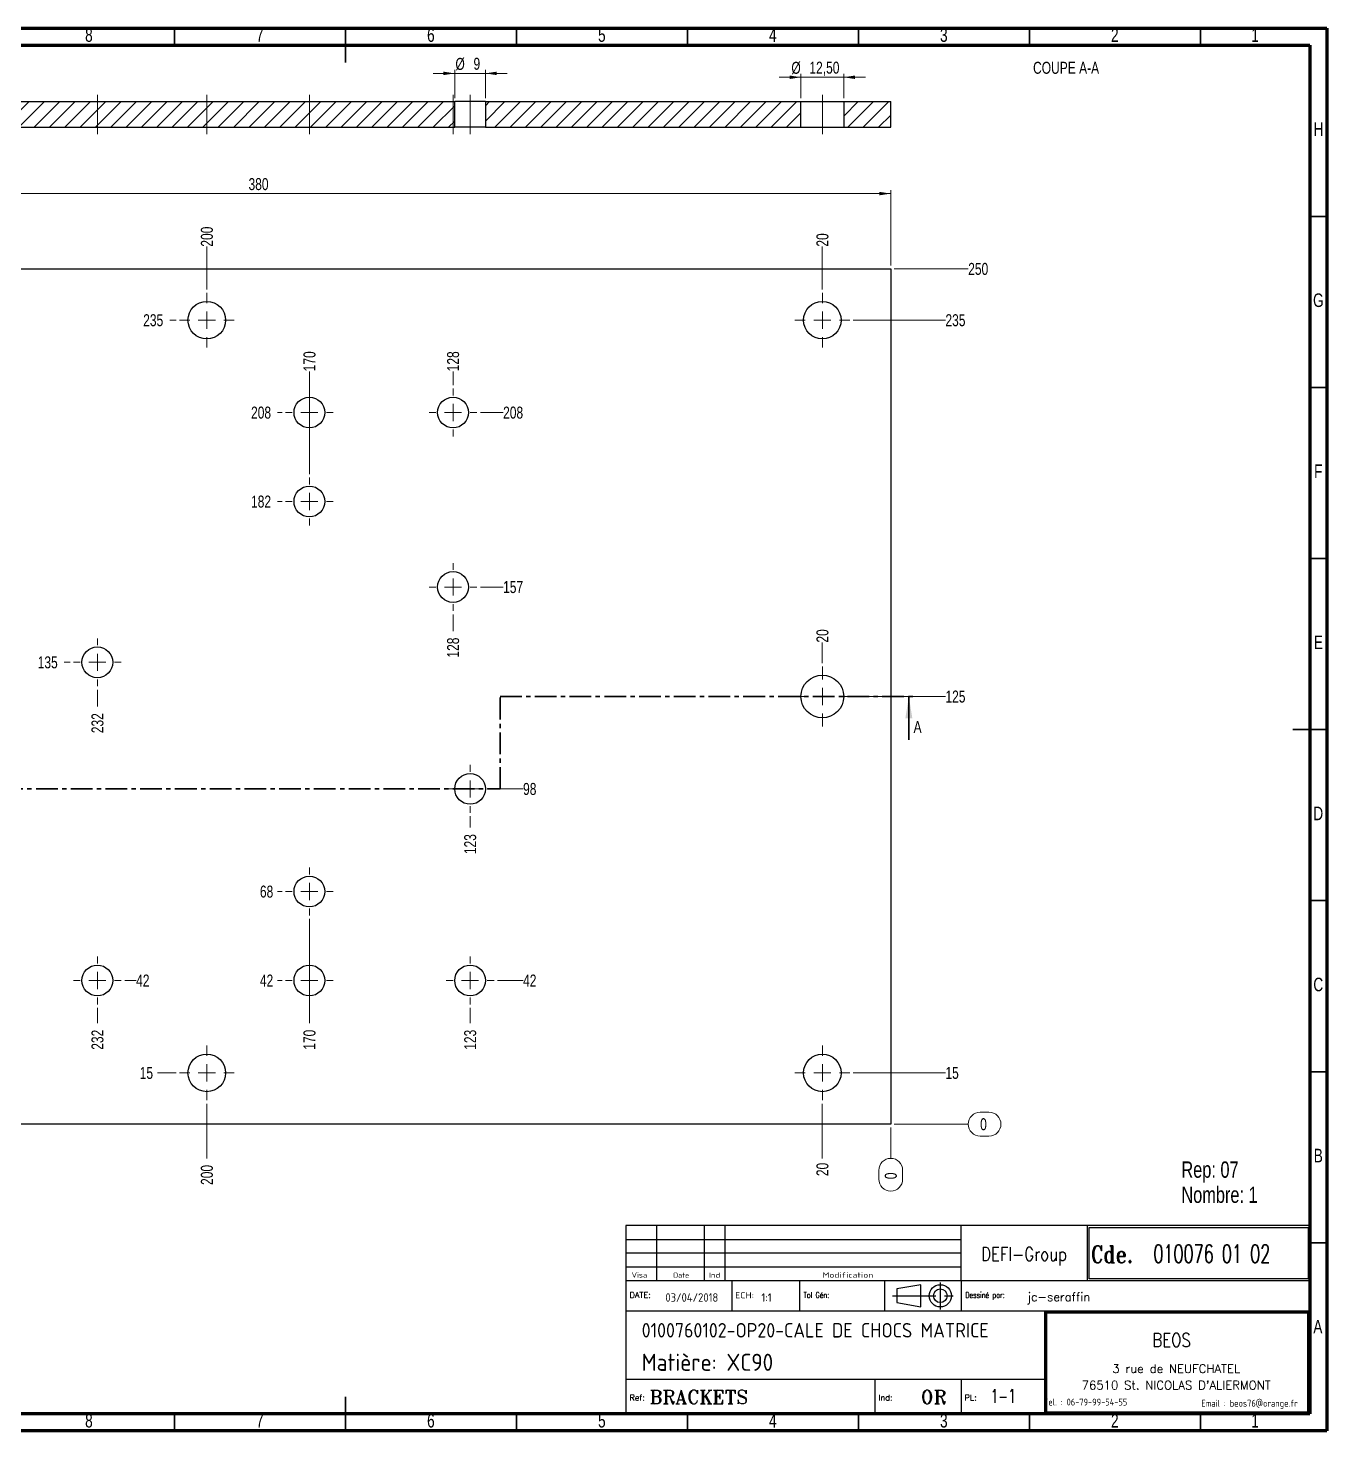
# Model space of a CAD drawing. Header units: millimetres. Extents: x 15 to 589, y 5 to 415.
# Drawn here: x 209.2 to 589, y 5 to 415 of the extents above; entities that cross this region are included whole.
import ezdxf

# ---------------------------------------------------------------- set-up
doc = ezdxf.new("R2010")
doc.units = ezdxf.units.MM
doc.linetypes.add('CENTER', pattern=[10.16, 6.35, -1.27, 1.27, -1.27])
doc.linetypes.add('CENTERX2', pattern=[20.32, 12.7, -2.54, 2.54, -2.54])
doc.layers.add('DIMENSIONS', color=176, linetype='Continuous')
doc.styles.add('SLDTEXTSTYLE0', font='TXT', dxfattribs={"width": 0.75})
doc.styles.add('SLDTEXTSTYLE1', font='ISOCP')
doc.styles.add('SLDTEXTSTYLE10', font='ISOCP', dxfattribs={"width": 1.147311})
doc.styles.add('SLDTEXTSTYLE11', font='ISOCP', dxfattribs={"width": 1.385904})
doc.styles.add('SLDTEXTSTYLE12', font='ISOCP', dxfattribs={"width": 1.246461})
doc.styles.add('SLDTEXTSTYLE13', font='ROMAND')
doc.styles.add('SLDTEXTSTYLE2', font='ROMANT', dxfattribs={"width": 0.8})
doc.styles.add('SLDTEXTSTYLE3', font='ISOCP', dxfattribs={"width": 0.8})
doc.styles.add('SLDTEXTSTYLE4', font='ROMANS', dxfattribs={"width": 0.8})
doc.styles.add('SLDTEXTSTYLE5', font='ROMANT')
doc.styles.add('SLDTEXTSTYLE6', font='ROMANS')
doc.styles.add('SLDTEXTSTYLE7', font='ROMANT', dxfattribs={"width": 0.65})
doc.styles.add('SLDTEXTSTYLE8', font='ISOCP', dxfattribs={"width": 1.446157})
doc.styles.add('SLDTEXTSTYLE9', font='ISOCP', dxfattribs={"width": 1.294402})
doc.dimstyles.new('SLDDIMSTYLE0', dxfattribs={"dimtxt": 3.5, "dimasz": 3.302, "dimexe": 0, "dimexo": 0.0625, "dimgap": 0.875, "dimtad": 0, "dimtih": 1, "dimtoh": 1, "dimdec": 0, "dimrnd": 1e-09, "dimdsep": 46, "dimtxsty": 'SLDTEXTSTYLE0', "dimblk1": 'NONE', "dimblk2": 'NONE', "dimsah": 1, "dimcen": 0.09, "dimadec": 0, "dimazin": 2, "dimtfac": 1, "dimtdec": 0, "dimtofl": 0, "dimtmove": 0, "dimatfit": 3, "dimldrblk": 'NONE', "dimfxl": 1, "dimfrac": 2, "dimtolj": 1, "dimtzin": 12, "dimarcsym": 0})
doc.dimstyles.new('SLDDIMSTYLE1', dxfattribs={"dimtxt": 3.5, "dimasz": 3.302, "dimexe": 0, "dimexo": 0.0625, "dimgap": 0.875, "dimtad": 0, "dimtih": 1, "dimtoh": 1, "dimrnd": 1e-09, "dimzin": 12, "dimdsep": 46, "dimtxsty": 'SLDTEXTSTYLE0', "dimblk1": 'NONE', "dimblk2": 'NONE', "dimsah": 1, "dimcen": 0.09, "dimadec": 0, "dimazin": 3, "dimtfac": 1, "dimtofl": 0, "dimtmove": 0, "dimatfit": 3, "dimldrblk": 'NONE', "dimfxl": 1, "dimfrac": 2, "dimtolj": 1, "dimtzin": 12, "dimarcsym": 0})
doc.dimstyles.new('SLDDIMSTYLE2', dxfattribs={"dimtxt": 3.5, "dimasz": 3.302, "dimexe": 0, "dimexo": 0.0625, "dimgap": 0.875, "dimtad": 1, "dimrnd": 1e-09, "dimzin": 12, "dimdsep": 46, "dimtxsty": 'SLDTEXTSTYLE0', "dimsah": 1, "dimcen": 0.09, "dimadec": 0, "dimazin": 3, "dimtfac": 1, "dimtofl": 0, "dimtmove": 0, "dimatfit": 3, "dimfxl": 1, "dimfrac": 2, "dimtolj": 1, "dimtzin": 12, "dimarcsym": 0})
doc.dimstyles.new('SLDDIMSTYLE3', dxfattribs={"dimtxt": 3.5, "dimasz": 3.302, "dimexe": 0, "dimexo": 0.0625, "dimgap": 0.875, "dimtad": 1, "dimrnd": 1e-09, "dimzin": 12, "dimdsep": 46, "dimtxsty": 'SLDTEXTSTYLE0', "dimsah": 1, "dimcen": 0.09, "dimadec": 0, "dimazin": 3, "dimtfac": 1, "dimtmove": 0, "dimatfit": 0, "dimfxl": 1, "dimfrac": 2, "dimtolj": 1, "dimtzin": 12, "dimarcsym": 0})

# ---------------------------------------------------------------- blocks, each defined once
blk = doc.blocks.new('SW_NOTE_0')
at = {"color": 0, "linetype": 'Continuous', "lineweight": 0, "char_height": 4.763, "attachment_point": 1, "style": 'SLDTEXTSTYLE0'}
for s, insert in [('Rep: 07', (0, 6.14)), ('Nombre: 1', (0, -1.21))]:
    blk.add_mtext(s, dxfattribs=dict(at, insert=insert))
blk = doc.blocks.new('_D')
at = {"color": 7, "linetype": 'Continuous', "lineweight": 18}
for p, q in [((461.43, 93.65), (461.43, 84.65)), ((457.94, 78.58), (457.94, 81.17)), ((464.92, 81.17), (464.92, 78.58))]:
    blk.add_line(p, q, dxfattribs=at)
for centre, start, end in [((461.43, 81.17), 0, 180), ((461.43, 78.58), 180, 0)]:
    blk.add_arc(centre, 3.49, start, end, dxfattribs=at)
at = {"color": 7, "linetype": 'Continuous', "lineweight": 18, "insert": (459.7, 78.58), "char_height": 3.5, "attachment_point": 1, "rotation": 90, "style": 'SLDTEXTSTYLE0'}
blk.add_mtext('0', dxfattribs=at)
blk = doc.blocks.new('_None')
blk = doc.blocks.new('_D_1')
at = {"color": 7, "linetype": 'Continuous', "lineweight": 18}
blk.add_line((441.43, 338.65), (441.43, 351.14), dxfattribs=at)
at = {"color": 7, "linetype": 'Continuous', "lineweight": 18, "insert": (439.7, 351.14), "char_height": 3.5, "attachment_point": 1, "rotation": 90, "style": 'SLDTEXTSTYLE0'}
blk.add_mtext('20', dxfattribs=at)
blk = doc.blocks.new('_D_2')
at = {"color": 7, "linetype": 'Continuous', "lineweight": 18}
blk.add_line((441.43, 229.4), (441.43, 235.41), dxfattribs=at)
at = {"color": 7, "linetype": 'Continuous', "lineweight": 18, "insert": (439.7, 235.41), "char_height": 3.5, "attachment_point": 1, "rotation": 90, "style": 'SLDTEXTSTYLE0'}
blk.add_mtext('20', dxfattribs=at)
blk = doc.blocks.new('_D_3')
at = {"color": 7, "linetype": 'Continuous', "lineweight": 18}
blk.add_line((441.43, 100.65), (441.43, 84.65), dxfattribs=at)
at = {"color": 7, "linetype": 'Continuous', "lineweight": 18, "insert": (439.7, 79.48), "char_height": 3.5, "attachment_point": 1, "rotation": 90, "style": 'SLDTEXTSTYLE0'}
blk.add_mtext('20', dxfattribs=at)
blk = doc.blocks.new('_D_4')
at = {"color": 7, "linetype": 'Continuous', "lineweight": 18}
blk.add_line((338.43, 128.65), (338.43, 124.17), dxfattribs=at)
at = {"color": 7, "linetype": 'Continuous', "lineweight": 18, "insert": (336.7, 116.41), "char_height": 3.5, "attachment_point": 1, "rotation": 90, "style": 'SLDTEXTSTYLE0'}
blk.add_mtext('123', dxfattribs=at)
blk = doc.blocks.new('_D_5')
at = {"color": 7, "linetype": 'Continuous', "lineweight": 18}
blk.add_line((338.43, 184.65), (338.43, 181.35), dxfattribs=at)
at = {"color": 7, "linetype": 'Continuous', "lineweight": 18, "insert": (336.7, 173.59), "char_height": 3.5, "attachment_point": 1, "rotation": 90, "style": 'SLDTEXTSTYLE0'}
blk.add_mtext('123', dxfattribs=at)
blk = doc.blocks.new('_D_6')
at = {"color": 7, "linetype": 'Continuous', "lineweight": 18}
blk.add_line((333.43, 310.65), (333.43, 314.7), dxfattribs=at)
at = {"color": 7, "linetype": 'Continuous', "lineweight": 18, "insert": (331.7, 314.7), "char_height": 3.5, "attachment_point": 1, "rotation": 90, "style": 'SLDTEXTSTYLE0'}
blk.add_mtext('128', dxfattribs=at)
blk = doc.blocks.new('_D_7')
at = {"color": 7, "linetype": 'Continuous', "lineweight": 18}
blk.add_line((333.43, 243.65), (333.43, 238.78), dxfattribs=at)
at = {"color": 7, "linetype": 'Continuous', "lineweight": 18, "insert": (331.7, 231.03), "char_height": 3.5, "attachment_point": 1, "rotation": 90, "style": 'SLDTEXTSTYLE0'}
blk.add_mtext('128', dxfattribs=at)
blk = doc.blocks.new('_D_8')
at = {"color": 7, "linetype": 'Continuous', "lineweight": 18}
blk.add_line((291.43, 284.65), (291.43, 314.7), dxfattribs=at)
at = {"color": 7, "linetype": 'Continuous', "lineweight": 18, "insert": (289.7, 314.7), "char_height": 3.5, "attachment_point": 1, "rotation": 90, "style": 'SLDTEXTSTYLE0'}
blk.add_mtext('170', dxfattribs=at)
blk = doc.blocks.new('_D_9')
at = {"color": 7, "linetype": 'Continuous', "lineweight": 18}
blk.add_line((291.43, 154.65), (291.43, 124.17), dxfattribs=at)
at = {"color": 7, "linetype": 'Continuous', "lineweight": 18, "insert": (289.7, 116.41), "char_height": 3.5, "attachment_point": 1, "rotation": 90, "style": 'SLDTEXTSTYLE0'}
blk.add_mtext('170', dxfattribs=at)
blk = doc.blocks.new('_D_10')
at = {"color": 7, "linetype": 'Continuous', "lineweight": 18}
blk.add_line((261.43, 338.65), (261.43, 351.14), dxfattribs=at)
at = {"color": 7, "linetype": 'Continuous', "lineweight": 18, "insert": (259.7, 351.14), "char_height": 3.5, "attachment_point": 1, "rotation": 90, "style": 'SLDTEXTSTYLE0'}
blk.add_mtext('200', dxfattribs=at)
blk = doc.blocks.new('_D_11')
at = {"color": 7, "linetype": 'Continuous', "lineweight": 18}
blk.add_line((261.43, 100.65), (261.43, 84.65), dxfattribs=at)
at = {"color": 7, "linetype": 'Continuous', "lineweight": 18, "insert": (259.7, 76.9), "char_height": 3.5, "attachment_point": 1, "rotation": 90, "style": 'SLDTEXTSTYLE0'}
blk.add_mtext('200', dxfattribs=at)
blk = doc.blocks.new('_D_12')
at = {"color": 7, "linetype": 'Continuous', "lineweight": 18}
blk.add_line((229.43, 221.65), (229.43, 216.69), dxfattribs=at)
at = {"color": 7, "linetype": 'Continuous', "lineweight": 18, "insert": (227.7, 208.93), "char_height": 3.5, "attachment_point": 1, "rotation": 90, "style": 'SLDTEXTSTYLE0'}
blk.add_mtext('232', dxfattribs=at)
blk = doc.blocks.new('_D_13')
at = {"color": 7, "linetype": 'Continuous', "lineweight": 18}
blk.add_line((229.43, 128.65), (229.43, 124.17), dxfattribs=at)
at = {"color": 7, "linetype": 'Continuous', "lineweight": 18, "insert": (227.7, 116.41), "char_height": 3.5, "attachment_point": 1, "rotation": 90, "style": 'SLDTEXTSTYLE0'}
blk.add_mtext('232', dxfattribs=at)
blk = doc.blocks.new('_D_14')
at = {"color": 7, "linetype": 'Continuous', "lineweight": 18}
blk.add_line((186.43, 310.65), (186.43, 314.7), dxfattribs=at)
at = {"color": 7, "linetype": 'Continuous', "lineweight": 18, "insert": (184.7, 314.7), "char_height": 3.5, "attachment_point": 1, "rotation": 90, "style": 'SLDTEXTSTYLE0'}
blk.add_mtext('275', dxfattribs=at)
blk = doc.blocks.new('_D_15')
at = {"color": 7, "linetype": 'Continuous', "lineweight": 18}
blk.add_line((186.43, 128.65), (186.43, 124.17), dxfattribs=at)
at = {"color": 7, "linetype": 'Continuous', "lineweight": 18, "insert": (184.7, 116.41), "char_height": 3.5, "attachment_point": 1, "rotation": 90, "style": 'SLDTEXTSTYLE0'}
blk.add_mtext('275', dxfattribs=at)
blk = doc.blocks.new('_D_16')
at = {"color": 7, "linetype": 'Continuous', "lineweight": 18}
blk.add_line((149.43, 310.15), (149.43, 314.7), dxfattribs=at)
at = {"color": 7, "linetype": 'Continuous', "lineweight": 18, "insert": (147.7, 314.7), "char_height": 3.5, "attachment_point": 1, "rotation": 90, "style": 'SLDTEXTSTYLE0'}
blk.add_mtext('312', dxfattribs=at)
blk = doc.blocks.new('_D_17')
at = {"color": 7, "linetype": 'Continuous', "lineweight": 18}
blk.add_line((149.43, 126.15), (149.43, 121.05), dxfattribs=at)
at = {"color": 7, "linetype": 'Continuous', "lineweight": 18, "insert": (147.7, 113.29), "char_height": 3.5, "attachment_point": 1, "rotation": 90, "style": 'SLDTEXTSTYLE0'}
blk.add_mtext('312', dxfattribs=at)
blk = doc.blocks.new('_D_18')
at = {"color": 7, "linetype": 'Continuous', "lineweight": 18}
blk.add_line((101.43, 338.65), (101.43, 351.14), dxfattribs=at)
at = {"color": 7, "linetype": 'Continuous', "lineweight": 18, "insert": (99.7, 351.14), "char_height": 3.5, "attachment_point": 1, "rotation": 90, "style": 'SLDTEXTSTYLE0'}
blk.add_mtext('360', dxfattribs=at)
blk = doc.blocks.new('_D_19')
at = {"color": 7, "linetype": 'Continuous', "lineweight": 18}
blk.add_line((101.43, 209.9), (101.43, 206.45), dxfattribs=at)
at = {"color": 7, "linetype": 'Continuous', "lineweight": 18, "insert": (99.7, 198.7), "char_height": 3.5, "attachment_point": 1, "rotation": 90, "style": 'SLDTEXTSTYLE0'}
blk.add_mtext('360', dxfattribs=at)
blk = doc.blocks.new('_D_20')
at = {"color": 7, "linetype": 'Continuous', "lineweight": 18}
blk.add_line((101.43, 100.65), (101.43, 88.82), dxfattribs=at)
at = {"color": 7, "linetype": 'Continuous', "lineweight": 18, "insert": (99.7, 81.06), "char_height": 3.5, "attachment_point": 1, "rotation": 90, "style": 'SLDTEXTSTYLE0'}
blk.add_mtext('360', dxfattribs=at)
blk = doc.blocks.new('_D_21')
at = {"color": 7, "linetype": 'Continuous', "lineweight": 18}
blk.add_line((81.43, 93.65), (81.43, 80.79), dxfattribs=at)
at = {"color": 7, "linetype": 'Continuous', "lineweight": 18, "insert": (79.7, 73.03), "char_height": 3.5, "attachment_point": 1, "rotation": 90, "style": 'SLDTEXTSTYLE0'}
blk.add_mtext('380', dxfattribs=at)
blk = doc.blocks.new('_D_22')
at = {"color": 7, "linetype": 'Continuous', "lineweight": 18}
for p, q in [((462.43, 94.65), (484.09, 94.65)), ((487.58, 98.14), (490.17, 98.14)), ((490.17, 91.17), (487.58, 91.17))]:
    blk.add_line(p, q, dxfattribs=at)
for centre, start, end in [((487.58, 94.65), 90, 270), ((490.17, 94.65), 270, 90)]:
    blk.add_arc(centre, 3.49, start, end, dxfattribs=at)
at = {"color": 7, "linetype": 'Continuous', "lineweight": 18, "insert": (487.58, 96.39), "char_height": 3.5, "attachment_point": 1, "style": 'SLDTEXTSTYLE0'}
blk.add_mtext('0', dxfattribs=at)
blk = doc.blocks.new('_D_23')
at = {"color": 7, "linetype": 'Continuous', "lineweight": 18}
blk.add_line((92.43, 109.65), (71.43, 109.65), dxfattribs=at)
at = {"color": 7, "linetype": 'Continuous', "lineweight": 18, "insert": (66.26, 111.39), "char_height": 3.5, "attachment_point": 1, "style": 'SLDTEXTSTYLE0'}
blk.add_mtext('15', dxfattribs=at)
blk = doc.blocks.new('_D_24')
at = {"color": 7, "linetype": 'Continuous', "lineweight": 18}
blk.add_line((252.43, 109.65), (246.98, 109.65), dxfattribs=at)
at = {"color": 7, "linetype": 'Continuous', "lineweight": 18, "insert": (241.81, 111.39), "char_height": 3.5, "attachment_point": 1, "style": 'SLDTEXTSTYLE0'}
blk.add_mtext('15', dxfattribs=at)
blk = doc.blocks.new('_D_25')
at = {"color": 7, "linetype": 'Continuous', "lineweight": 18}
blk.add_line((450.43, 109.65), (477.43, 109.65), dxfattribs=at)
at = {"color": 7, "linetype": 'Continuous', "lineweight": 18, "insert": (477.43, 111.39), "char_height": 3.5, "attachment_point": 1, "style": 'SLDTEXTSTYLE0'}
blk.add_mtext('15', dxfattribs=at)
blk = doc.blocks.new('_D_26')
at = {"color": 7, "linetype": 'Continuous', "lineweight": 18}
blk.add_line((237.43, 136.65), (240.76, 136.65), dxfattribs=at)
at = {"color": 7, "linetype": 'Continuous', "lineweight": 18, "insert": (240.76, 138.39), "char_height": 3.5, "attachment_point": 1, "style": 'SLDTEXTSTYLE0'}
blk.add_mtext('42', dxfattribs=at)
blk = doc.blocks.new('_D_27')
at = {"color": 7, "linetype": 'Continuous', "lineweight": 18}
blk.add_line((194.43, 136.65), (198.3, 136.65), dxfattribs=at)
at = {"color": 7, "linetype": 'Continuous', "lineweight": 18, "insert": (198.3, 138.39), "char_height": 3.5, "attachment_point": 1, "style": 'SLDTEXTSTYLE0'}
blk.add_mtext('42', dxfattribs=at)
blk = doc.blocks.new('_D_28')
at = {"color": 7, "linetype": 'Continuous', "lineweight": 18}
blk.add_line((346.43, 136.65), (353.92, 136.65), dxfattribs=at)
at = {"color": 7, "linetype": 'Continuous', "lineweight": 18, "insert": (353.92, 138.39), "char_height": 3.5, "attachment_point": 1, "style": 'SLDTEXTSTYLE0'}
blk.add_mtext('42', dxfattribs=at)
blk = doc.blocks.new('_D_29')
at = {"color": 7, "linetype": 'Continuous', "lineweight": 18}
blk.add_line((283.43, 136.65), (282.13, 136.65), dxfattribs=at)
at = {"color": 7, "linetype": 'Continuous', "lineweight": 18, "insert": (276.96, 138.39), "char_height": 3.5, "attachment_point": 1, "style": 'SLDTEXTSTYLE0'}
blk.add_mtext('42', dxfattribs=at)
blk = doc.blocks.new('_D_30')
at = {"color": 7, "linetype": 'Continuous', "lineweight": 18}
blk.add_line((128.93, 146.65), (124.63, 146.65), dxfattribs=at)
at = {"color": 7, "linetype": 'Continuous', "lineweight": 18, "insert": (119.45, 148.39), "char_height": 3.5, "attachment_point": 1, "style": 'SLDTEXTSTYLE0'}
blk.add_mtext('52', dxfattribs=at)
blk = doc.blocks.new('_D_31')
at = {"color": 7, "linetype": 'Continuous', "lineweight": 18}
blk.add_line((283.43, 162.65), (282.13, 162.65), dxfattribs=at)
at = {"color": 7, "linetype": 'Continuous', "lineweight": 18, "insert": (276.96, 164.39), "char_height": 3.5, "attachment_point": 1, "style": 'SLDTEXTSTYLE0'}
blk.add_mtext('68', dxfattribs=at)
blk = doc.blocks.new('_D_32')
at = {"color": 7, "linetype": 'Continuous', "lineweight": 18}
blk.add_line((346.43, 192.65), (353.92, 192.65), dxfattribs=at)
at = {"color": 7, "linetype": 'Continuous', "lineweight": 18, "insert": (353.92, 194.39), "char_height": 3.5, "attachment_point": 1, "style": 'SLDTEXTSTYLE0'}
blk.add_mtext('98', dxfattribs=at)
blk = doc.blocks.new('_D_33')
at = {"color": 7, "linetype": 'Continuous', "lineweight": 18}
blk.add_line((91.68, 219.65), (71.43, 219.65), dxfattribs=at)
at = {"color": 7, "linetype": 'Continuous', "lineweight": 18, "insert": (63.67, 221.39), "char_height": 3.5, "attachment_point": 1, "style": 'SLDTEXTSTYLE0'}
blk.add_mtext('125', dxfattribs=at)
blk = doc.blocks.new('_D_34')
at = {"color": 7, "linetype": 'Continuous', "lineweight": 18}
blk.add_line((451.18, 219.65), (477.43, 219.65), dxfattribs=at)
at = {"color": 7, "linetype": 'Continuous', "lineweight": 18, "insert": (477.43, 221.39), "char_height": 3.5, "attachment_point": 1, "style": 'SLDTEXTSTYLE0'}
blk.add_mtext('125', dxfattribs=at)
blk = doc.blocks.new('_D_35')
at = {"color": 7, "linetype": 'Continuous', "lineweight": 18}
blk.add_line((221.43, 229.65), (219.74, 229.65), dxfattribs=at)
at = {"color": 7, "linetype": 'Continuous', "lineweight": 18, "insert": (211.98, 231.39), "char_height": 3.5, "attachment_point": 1, "style": 'SLDTEXTSTYLE0'}
blk.add_mtext('135', dxfattribs=at)
blk = doc.blocks.new('_D_36')
at = {"color": 7, "linetype": 'Continuous', "lineweight": 18}
blk.add_line((341.43, 251.65), (348.08, 251.65), dxfattribs=at)
at = {"color": 7, "linetype": 'Continuous', "lineweight": 18, "insert": (348.08, 253.39), "char_height": 3.5, "attachment_point": 1, "style": 'SLDTEXTSTYLE0'}
blk.add_mtext('157', dxfattribs=at)
blk = doc.blocks.new('_D_37')
at = {"color": 7, "linetype": 'Continuous', "lineweight": 18}
blk.add_line((283.43, 276.65), (282.13, 276.65), dxfattribs=at)
at = {"color": 7, "linetype": 'Continuous', "lineweight": 18, "insert": (274.37, 278.39), "char_height": 3.5, "attachment_point": 1, "style": 'SLDTEXTSTYLE0'}
blk.add_mtext('182', dxfattribs=at)
blk = doc.blocks.new('_D_38')
at = {"color": 7, "linetype": 'Continuous', "lineweight": 18}
blk.add_line((128.93, 289.65), (114.49, 289.65), dxfattribs=at)
at = {"color": 7, "linetype": 'Continuous', "lineweight": 18, "insert": (106.73, 291.39), "char_height": 3.5, "attachment_point": 1, "style": 'SLDTEXTSTYLE0'}
blk.add_mtext('195', dxfattribs=at)
blk = doc.blocks.new('_D_39')
at = {"color": 7, "linetype": 'Continuous', "lineweight": 18}
blk.add_line((194.43, 302.65), (198.3, 302.65), dxfattribs=at)
at = {"color": 7, "linetype": 'Continuous', "lineweight": 18, "insert": (198.3, 304.39), "char_height": 3.5, "attachment_point": 1, "style": 'SLDTEXTSTYLE0'}
blk.add_mtext('208', dxfattribs=at)
blk = doc.blocks.new('_D_40')
at = {"color": 7, "linetype": 'Continuous', "lineweight": 18}
blk.add_line((283.43, 302.65), (282.13, 302.65), dxfattribs=at)
at = {"color": 7, "linetype": 'Continuous', "lineweight": 18, "insert": (274.37, 304.39), "char_height": 3.5, "attachment_point": 1, "style": 'SLDTEXTSTYLE0'}
blk.add_mtext('208', dxfattribs=at)
blk = doc.blocks.new('_D_41')
at = {"color": 7, "linetype": 'Continuous', "lineweight": 18}
blk.add_line((341.43, 302.65), (348.08, 302.65), dxfattribs=at)
at = {"color": 7, "linetype": 'Continuous', "lineweight": 18, "insert": (348.08, 304.39), "char_height": 3.5, "attachment_point": 1, "style": 'SLDTEXTSTYLE0'}
blk.add_mtext('208', dxfattribs=at)
blk = doc.blocks.new('_D_42')
at = {"color": 7, "linetype": 'Continuous', "lineweight": 18}
blk.add_line((92.43, 329.65), (71.43, 329.65), dxfattribs=at)
at = {"color": 7, "linetype": 'Continuous', "lineweight": 18, "insert": (63.67, 331.39), "char_height": 3.5, "attachment_point": 1, "style": 'SLDTEXTSTYLE0'}
blk.add_mtext('235', dxfattribs=at)
blk = doc.blocks.new('_D_43')
at = {"color": 7, "linetype": 'Continuous', "lineweight": 18}
blk.add_line((252.43, 329.65), (250.59, 329.65), dxfattribs=at)
at = {"color": 7, "linetype": 'Continuous', "lineweight": 18, "insert": (242.83, 331.39), "char_height": 3.5, "attachment_point": 1, "style": 'SLDTEXTSTYLE0'}
blk.add_mtext('235', dxfattribs=at)
blk = doc.blocks.new('_D_44')
at = {"color": 7, "linetype": 'Continuous', "lineweight": 18}
blk.add_line((450.43, 329.65), (477.43, 329.65), dxfattribs=at)
at = {"color": 7, "linetype": 'Continuous', "lineweight": 18, "insert": (477.43, 331.39), "char_height": 3.5, "attachment_point": 1, "style": 'SLDTEXTSTYLE0'}
blk.add_mtext('235', dxfattribs=at)
blk = doc.blocks.new('_D_45')
at = {"color": 7, "linetype": 'Continuous', "lineweight": 18}
blk.add_line((462.43, 344.65), (484.09, 344.65), dxfattribs=at)
at = {"color": 7, "linetype": 'Continuous', "lineweight": 18, "insert": (484.09, 346.39), "char_height": 3.5, "attachment_point": 1, "style": 'SLDTEXTSTYLE0'}
blk.add_mtext('250', dxfattribs=at)
blk = doc.blocks.new('_D_46')
at = {"color": 7, "linetype": 'Continuous', "lineweight": 18}
for p, q in [((81.43, 345.65), (81.43, 367.65)), ((81.43, 366.65), (461.43, 366.65)), ((461.43, 345.65), (461.43, 367.65))]:
    blk.add_line(p, q, dxfattribs=at)
for points in [[(81.43, 366.65), (84.73, 366.15), (84.73, 367.16)], [(461.43, 366.65), (458.13, 367.16), (458.13, 366.15)]]:
    blk.add_solid(points, dxfattribs=at)
at = {"color": 7, "linetype": 'Continuous', "lineweight": 18, "insert": (273.63, 371.17), "char_height": 3.5, "attachment_point": 1, "style": 'SLDTEXTSTYLE0'}
blk.add_mtext('380', dxfattribs=at)
blk = doc.blocks.new('SW_CENTERMARKSYMBOL_2')
at = {"color": 0, "linetype": 'Continuous', "lineweight": 0}
for p, q in [((0, 5), (0, 8.75)), ((-5, 0), (-8.75, 0)), ((0, 0), (-2.5, 0)), ((0, 0), (0, 2.5)), ((0, 0), (0, -2.5)), ((0, 0), (2.5, 0)), ((5, 0), (8.75, 0)), ((0, -5), (0, -8.75))]:
    blk.add_line(p, q, dxfattribs=at)
blk = doc.blocks.new('SW_CENTERMARKSYMBOL_4')
at = {"color": 0, "linetype": 'Continuous', "lineweight": 0}
for p, q in [((0, 5), (0, 8)), ((-5, 0), (-8, 0)), ((0, 0), (-2.5, 0)), ((0, 0), (0, 2.5)), ((0, 0), (0, -2.5)), ((0, 0), (2.5, 0)), ((5, 0), (8, 0)), ((0, -5), (0, -8))]:
    blk.add_line(p, q, dxfattribs=at)
blk = doc.blocks.new('SW_CENTERMARKSYMBOL_5')
at = {"color": 0, "linetype": 'Continuous', "lineweight": 0}
for p, q in [((0, 5), (0, 8)), ((-5, 0), (-8, 0)), ((0, 0), (-2.5, 0)), ((0, 0), (0, 2.5)), ((0, 0), (0, -2.5)), ((0, 0), (2.5, 0)), ((5, 0), (8, 0)), ((0, -5), (0, -8))]:
    blk.add_line(p, q, dxfattribs=at)
blk = doc.blocks.new('SW_CENTERMARKSYMBOL_8')
at = {"color": 0, "linetype": 'Continuous', "lineweight": 0}
for p, q in [((0, 5), (0, 8)), ((-5, 0), (-8, 0)), ((0, 0), (-2.5, 0)), ((0, 0), (0, 2.5)), ((0, 0), (0, -2.5)), ((0, 0), (2.5, 0)), ((5, 0), (8, 0)), ((0, -5), (0, -8))]:
    blk.add_line(p, q, dxfattribs=at)
blk = doc.blocks.new('SW_CENTERMARKSYMBOL_9')
at = {"color": 0, "linetype": 'Continuous', "lineweight": 0}
for p, q in [((0, 5), (0, 8)), ((-5, 0), (-8, 0)), ((0, 0), (-2.5, 0)), ((0, 0), (0, 2.5)), ((0, 0), (0, -2.5)), ((0, 0), (2.5, 0)), ((5, 0), (8, 0)), ((0, -5), (0, -8))]:
    blk.add_line(p, q, dxfattribs=at)
blk = doc.blocks.new('SW_CENTERMARKSYMBOL_10')
at = {"color": 0, "linetype": 'Continuous', "lineweight": 0}
for p, q in [((0, 5), (0, 7)), ((-5, 0), (-7, 0)), ((0, 0), (-2.5, 0)), ((0, 0), (0, 2.5)), ((0, 0), (0, -2.5)), ((0, 0), (2.5, 0)), ((5, 0), (7, 0)), ((0, -5), (0, -7))]:
    blk.add_line(p, q, dxfattribs=at)
blk = doc.blocks.new('SW_CENTERMARKSYMBOL_11')
at = {"color": 0, "linetype": 'Continuous', "lineweight": 0}
for p, q in [((0, 5), (0, 7)), ((-5, 0), (-7, 0)), ((0, 0), (-2.5, 0)), ((0, 0), (0, 2.5)), ((0, 0), (0, -2.5)), ((0, 0), (2.5, 0)), ((5, 0), (7, 0)), ((0, -5), (0, -7))]:
    blk.add_line(p, q, dxfattribs=at)
blk = doc.blocks.new('SW_CENTERMARKSYMBOL_12')
at = {"color": 0, "linetype": 'Continuous', "lineweight": 0}
for p, q in [((0, 5), (0, 7)), ((-5, 0), (-7, 0)), ((0, 0), (-2.5, 0)), ((0, 0), (0, 2.5)), ((0, 0), (0, -2.5)), ((0, 0), (2.5, 0)), ((5, 0), (7, 0)), ((0, -5), (0, -7))]:
    blk.add_line(p, q, dxfattribs=at)
blk = doc.blocks.new('SW_CENTERMARKSYMBOL_13')
at = {"color": 0, "linetype": 'Continuous', "lineweight": 0}
for p, q in [((0, 5), (0, 7)), ((-5, 0), (-7, 0)), ((0, 0), (-2.5, 0)), ((0, 0), (0, 2.5)), ((0, 0), (0, -2.5)), ((0, 0), (2.5, 0)), ((5, 0), (7, 0)), ((0, -5), (0, -7))]:
    blk.add_line(p, q, dxfattribs=at)
blk = doc.blocks.new('SW_CENTERMARKSYMBOL_14')
at = {"color": 0, "linetype": 'Continuous', "lineweight": 0}
for p, q in [((0, 5), (0, 7)), ((-5, 0), (-7, 0)), ((0, 0), (-2.5, 0)), ((0, 0), (0, 2.5)), ((0, 0), (0, -2.5)), ((0, 0), (2.5, 0)), ((5, 0), (7, 0)), ((0, -5), (0, -7))]:
    blk.add_line(p, q, dxfattribs=at)
blk = doc.blocks.new('SW_CENTERMARKSYMBOL_16')
at = {"color": 0, "linetype": 'Continuous', "lineweight": 0}
for p, q in [((0, 5), (0, 7)), ((-5, 0), (-7, 0)), ((0, 0), (-2.5, 0)), ((0, 0), (0, 2.5)), ((0, 0), (0, -2.5)), ((0, 0), (2.5, 0)), ((5, 0), (7, 0)), ((0, -5), (0, -7))]:
    blk.add_line(p, q, dxfattribs=at)
blk = doc.blocks.new('SW_CENTERMARKSYMBOL_18')
at = {"color": 0, "linetype": 'Continuous', "lineweight": 0}
for p, q in [((0, 5), (0, 7)), ((-5, 0), (-7, 0)), ((0, 0), (-2.5, 0)), ((0, 0), (0, 2.5)), ((0, 0), (0, -2.5)), ((0, 0), (2.5, 0)), ((5, 0), (7, 0)), ((0, -5), (0, -7))]:
    blk.add_line(p, q, dxfattribs=at)
blk = doc.blocks.new('SW_CENTERMARKSYMBOL_19')
at = {"color": 0, "linetype": 'Continuous', "lineweight": 0}
for p, q in [((0, 5), (0, 7)), ((-5, 0), (-7, 0)), ((0, 0), (-2.5, 0)), ((0, 0), (0, 2.5)), ((0, 0), (0, -2.5)), ((0, 0), (2.5, 0)), ((5, 0), (7, 0)), ((0, -5), (0, -7))]:
    blk.add_line(p, q, dxfattribs=at)
blk = doc.blocks.new('SW_CENTERMARKSYMBOL_20')
at = {"color": 0, "linetype": 'Continuous', "lineweight": 0}
for p, q in [((0, 5), (0, 7)), ((-5, 0), (-7, 0)), ((0, 0), (-2.5, 0)), ((0, 0), (0, 2.5)), ((0, 0), (0, -2.5)), ((0, 0), (2.5, 0)), ((5, 0), (7, 0)), ((0, -5), (0, -7))]:
    blk.add_line(p, q, dxfattribs=at)
blk = doc.blocks.new('SW_CENTERMARKSYMBOL_21')
at = {"color": 0, "linetype": 'Continuous', "lineweight": 0}
for p, q in [((0, 5), (0, 7)), ((-5, 0), (-7, 0)), ((0, 0), (-2.5, 0)), ((0, 0), (0, 2.5)), ((0, 0), (0, -2.5)), ((0, 0), (2.5, 0)), ((5, 0), (7, 0)), ((0, -5), (0, -7))]:
    blk.add_line(p, q, dxfattribs=at)
blk = doc.blocks.new('_D_50')
at = {"color": 7, "linetype": 'Continuous', "lineweight": 18}
for p, q in [((333.93, 394.53), (333.93, 402.78)), ((342.93, 394.53), (342.93, 402.78)), ((333.93, 401.78), (327.58, 401.78)), ((333.93, 401.78), (342.93, 401.78)), ((342.93, 401.78), (349.28, 401.78))]:
    blk.add_line(p, q, dxfattribs=at)
for points in [[(333.93, 401.78), (330.63, 402.29), (330.63, 401.28)], [(342.93, 401.78), (346.23, 401.28), (346.23, 402.29)]]:
    blk.add_solid(points, dxfattribs=at)
at = {"color": 7, "linetype": 'Continuous', "lineweight": 18, "char_height": 3.5, "attachment_point": 1, "style": 'SLDTEXTSTYLE0'}
for s, insert in [('%%c', (334.14, 406.3)), ('9', (339.42, 406.35))]:
    blk.add_mtext(s, dxfattribs=dict(at, insert=insert))
blk = doc.blocks.new('_D_51')
at = {"color": 7, "linetype": 'Continuous', "lineweight": 18}
for p, q in [((435.18, 400.65), (428.83, 400.65)), ((435.18, 394.53), (435.18, 401.65)), ((435.18, 400.65), (447.68, 400.65)), ((447.68, 394.53), (447.68, 401.65)), ((447.68, 400.65), (454.03, 400.65))]:
    blk.add_line(p, q, dxfattribs=at)
for points in [[(435.18, 400.65), (431.88, 401.15), (431.88, 400.14)], [(447.68, 400.65), (450.98, 400.14), (450.98, 401.15)]]:
    blk.add_solid(points, dxfattribs=at)
at = {"color": 7, "linetype": 'Continuous', "lineweight": 18, "char_height": 3.5, "attachment_point": 1, "style": 'SLDTEXTSTYLE0'}
for s, insert in [('%%c', (432.38, 405.16)), ('12,50', (437.65, 405.21))]:
    blk.add_mtext(s, dxfattribs=dict(at, insert=insert))

msp = doc.modelspace()

# ---------------------------------------------------------------- hatches: boundary and pattern name
at = {"linetype": 'Continuous', "lineweight": 18}
h = msp.add_hatch(dxfattribs=at)
h.set_pattern_fill('ANSI31', style=0)
h.paths.add_polyline_path([(333.933, 393.533), (166.433, 393.533), (166.433, 386.033), (333.933, 386.033)], flags=0)
h = msp.add_hatch(dxfattribs=at)
h.set_pattern_fill('ANSI31', style=0)
h.paths.add_polyline_path([(435.183, 393.533), (342.933, 393.533), (342.933, 386.033), (435.183, 386.033)], flags=0)
h = msp.add_hatch(dxfattribs=at)
h.set_pattern_fill('ANSI31', style=0)
h.paths.add_polyline_path([(447.683, 386.033), (461.433, 386.033), (461.433, 393.533), (447.683, 393.533)], flags=0)

# ---------------------------------------------------------------- linework, layer by layer
at = {"color": 7, "linetype": 'Continuous', "lineweight": 70}
for p, q in [((15, 415), (589, 415)), ((589, 415), (589, 5)), ((20, 410), (584, 410)), ((584, 410), (584, 10)), ((584, 10), (20, 10)), ((589, 5), (15, 5))]:
    msp.add_line(p, q, dxfattribs=at)
at = {"color": 7, "linetype": 'Continuous', "lineweight": 35}
for p, q in [((252, 410), (252, 415)), ((302, 415), (302, 405)), ((302, 410), (302, 415)), ((352, 410), (352, 415)), ((402, 410), (402, 415)), ((452, 410), (452, 415)), ((502, 410), (502, 415)), ((552, 410), (552, 415)), ((584, 360), (589, 360)), ((584, 310), (589, 310)), ((584, 260), (589, 260)), ((466.736, 206.955), (466.736, 219.655)), ((589, 210), (579, 210)), ((584, 210), (589, 210)), ((584, 160), (589, 160)), ((584, 110), (589, 110)), ((584, 60), (589, 60)), ((302, 5), (302, 15)), ((252, 10), (252, 5)), ((302, 10), (302, 5)), ((352, 10), (352, 5)), ((402, 10), (402, 5)), ((452, 10), (452, 5)), ((502, 10), (502, 5)), ((552, 10), (552, 5))]:
    msp.add_line(p, q, dxfattribs=at)
at = {"color": 7, "linetype": 'CENTERX2', "lineweight": 18}
for p, q in [((229.433, 395.533), (229.433, 384.033)), ((261.433, 384.033), (261.433, 395.533)), ((291.433, 395.533), (291.433, 384.033)), ((333.433, 395.533), (333.433, 384.033)), ((338.433, 395.533), (338.433, 384.033)), ((441.433, 384.033), (441.433, 395.533))]:
    msp.add_line(p, q, dxfattribs=at)
at = {"color": 7, "linetype": 'Continuous', "lineweight": 25}
for p, q in [((166.433, 393.533), (333.933, 393.533)), ((333.933, 386.033), (333.933, 393.533)), ((342.933, 393.533), (333.933, 393.533)), ((342.933, 393.533), (342.933, 386.033)), ((342.933, 393.533), (435.183, 393.533)), ((435.183, 386.033), (435.183, 393.533)), ((435.183, 393.533), (447.683, 393.533)), ((447.683, 393.533), (447.683, 386.033)), ((447.683, 393.533), (461.433, 393.533)), ((461.433, 386.033), (461.433, 393.533)), ((166.433, 386.033), (333.933, 386.033)), ((342.933, 386.033), (333.933, 386.033)), ((342.933, 386.033), (435.183, 386.033)), ((435.183, 386.033), (447.683, 386.033)), ((447.683, 386.033), (461.433, 386.033)), ((81.433, 344.655), (461.433, 344.655)), ((461.433, 344.655), (461.433, 94.655)), ((461.433, 94.655), (81.433, 94.655))]:
    msp.add_line(p, q, dxfattribs=at)
at = {"color": 7, "linetype": 'CENTER', "lineweight": 35}
for p, q in [((347.203, 192.655), (347.203, 219.655)), ((347.203, 219.655), (468.736, 219.655)), ((181.005, 192.655), (347.203, 192.655))]:
    msp.add_line(p, q, dxfattribs=at)
at = {"color": 7, "linetype": 'Continuous', "lineweight": 25}
for centre, radius in [((261.433, 329.655), 5.5), ((441.433, 329.655), 5.5), ((291.433, 302.655), 4.5), ((333.433, 302.655), 4.5), ((291.433, 276.655), 4.5), ((333.433, 251.655), 4.5), ((229.433, 229.655), 4.5), ((441.433, 219.655), 6.25), ((338.433, 192.655), 4.5), ((291.433, 162.655), 4.5), ((229.433, 136.655), 4.5), ((291.433, 136.655), 4.5), ((338.433, 136.655), 4.5), ((261.433, 109.655), 5.5), ((441.433, 109.655), 5.5)]:
    msp.add_circle(centre, radius, dxfattribs=at)
at = {"color": 7, "linetype": 'Continuous', "lineweight": 35}
msp.add_solid([(466.736, 219.655), (465.72, 213.305), (467.752, 213.305)], dxfattribs=at)
at = {"layer": 'DIMENSIONS', "color": 3}
for p, q in [((482, 65), (384, 65)), ((393, 49), (393, 65)), ((407, 49), (407, 65)), ((413, 49), (413, 65)), ((384, 61), (482, 61)), ((482, 57), (384, 57)), ((384, 53), (482, 53))]:
    msp.add_line(p, q, dxfattribs=at)
at = {"layer": 'DIMENSIONS', "color": 6}
for p, q in [((384, 65), (384, 10)), ((584, 10), (584, 65)), ((584, 40), (506.384, 40)), ((506.384, 40), (506.384, 10)), ((583.8, 39.8), (506.584, 39.8)), ((506.584, 39.8), (506.584, 10.2)), ((583.6, 39.6), (506.784, 39.6)), ((506.784, 39.6), (506.784, 10.4)), ((583.4, 39.4), (506.984, 39.4)), ((506.984, 39.4), (506.984, 10.6)), ((583.4, 10.6), (583.4, 39.4)), ((583.6, 10.4), (583.6, 39.6)), ((583.8, 10.2), (583.8, 39.8)), ((384, 10), (584, 10)), ((506.584, 10.2), (583.8, 10.2)), ((506.784, 10.4), (583.6, 10.4)), ((506.984, 10.6), (583.4, 10.6))]:
    msp.add_line(p, q, dxfattribs=at)
at = {"layer": 'DIMENSIONS', "color": 1}
for p, q in [((584, 65), (482, 65)), ((482, 49), (482, 65)), ((519, 49), (519, 65)), ((519.5, 49.5), (519.5, 64.5)), ((519.5, 64.5), (583.5, 64.5)), ((583.5, 64.5), (583.5, 49.5)), ((583.5, 49.5), (519.5, 49.5)), ((384, 49), (584, 49)), ((415, 49), (415, 40)), ((434.731, 49), (434.731, 40)), ((459.62, 49), (459.62, 40)), ((482, 49), (482, 40)), ((506.384, 40), (384, 40)), ((506.384, 20), (384, 20)), ((456.792, 20), (456.792, 10)), ((482, 20), (482, 10))]:
    msp.add_line(p, q, dxfattribs=at)
at = {"layer": 'DIMENSIONS'}
for p, q in [((519.5, 49.5), (519.5, 64.5)), ((519.5, 64.5), (583.5, 64.5)), ((583.5, 64.5), (583.5, 49.5)), ((583.5, 49.5), (519.5, 49.5))]:
    msp.add_line(p, q, dxfattribs=at)
at = {"layer": 'DIMENSIONS', "color": 7}
for p, q in [((470.244, 47.75), (463.244, 46.5)), ((463.244, 46.5), (463.244, 42.5)), ((470.244, 41.25), (470.244, 47.75)), ((463.244, 42.5), (470.244, 41.25))]:
    msp.add_line(p, q, dxfattribs=at)
at = {"layer": 'DIMENSIONS', "color": 3, "linetype": 'CENTERX2'}
for p, q in [((475.934, 48.348), (475.934, 40.513)), ((461.946, 44.5), (480.201, 44.5))]:
    msp.add_line(p, q, dxfattribs=at)
at = {"layer": 'DIMENSIONS', "color": 7}
for radius in [3.25, 2]:
    msp.add_circle((475.934, 44.5), radius, dxfattribs=at)

# ---------------------------------------------------------------- block references
at = {"color": 7, "linetype": 'Continuous', "lineweight": 0}
for name, p in [('SW_CENTERMARKSYMBOL_8', (261.433, 329.655)), ('SW_CENTERMARKSYMBOL_9', (441.433, 329.655)), ('SW_CENTERMARKSYMBOL_12', (291.433, 302.655)), ('SW_CENTERMARKSYMBOL_18', (333.433, 302.655)), ('SW_CENTERMARKSYMBOL_13', (291.433, 276.655)), ('SW_CENTERMARKSYMBOL_11', (333.433, 251.655)), ('SW_CENTERMARKSYMBOL_10', (229.433, 229.655)), ('SW_CENTERMARKSYMBOL_2', (441.433, 219.655)), ('SW_CENTERMARKSYMBOL_20', (338.433, 192.655)), ('SW_CENTERMARKSYMBOL_14', (291.433, 162.655)), ('SW_CENTERMARKSYMBOL_16', (229.433, 136.655)), ('SW_CENTERMARKSYMBOL_21', (291.433, 136.655)), ('SW_CENTERMARKSYMBOL_19', (338.433, 136.655)), ('SW_CENTERMARKSYMBOL_4', (261.433, 109.655)), ('SW_CENTERMARKSYMBOL_5', (441.433, 109.655)), ('SW_NOTE_0', (546.434, 77.63))]:
    msp.add_blockref(name, p, dxfattribs=at)

# ---------------------------------------------------------------- texts
at = {"color": 7, "linetype": 'Continuous', "lineweight": 0, "attachment_point": 2, "style": 'SLDTEXTSTYLE0'}
for s, insert, char_height in [('8', (226.96, 414.973), 3.969), ('7', (276.96, 414.973), 3.969), ('6', (326.96, 414.973), 3.969), ('5', (376.96, 414.973), 3.969), ('4', (426.96, 414.973), 3.969), ('3', (476.96, 414.973), 3.969), ('2', (526.96, 414.973), 3.969), ('1', (567.96, 414.973), 3.969), ('COUPE A-A', (512.716, 405.166), 3.5), ('H', (586.49, 387.473), 3.969), ('G', (586.487, 337.473), 3.969), ('F', (586.458, 287.473), 3.969), ('E', (586.508, 237.473), 3.969), ('D', (586.453, 187.473), 3.969), ('C', (586.459, 137.473), 3.969), ('B', (586.471, 87.473), 3.969), ('A', (586.34, 37.473), 3.969), ('8', (226.96, 9.973), 3.969), ('7', (276.96, 9.973), 3.969), ('6', (326.96, 9.973), 3.969), ('5', (376.96, 9.973), 3.969), ('4', (426.96, 9.973), 3.969), ('3', (476.96, 9.973), 3.969), ('2', (526.96, 9.973), 3.969), ('1', (567.96, 9.973), 3.969)]:
    msp.add_mtext(s, dxfattribs=dict(at, insert=insert, char_height=char_height))
at = {"color": 7, "linetype": 'Continuous', "insert": (468.116, 212.511), "char_height": 3.5, "attachment_point": 1, "style": 'SLDTEXTSTYLE0'}
msp.add_mtext('A', dxfattribs=at)
at = {"layer": 'DIMENSIONS'}
for s, insert, char_height, attachment_point, style in [('DEFI-Group', (500.42, 58.701), 4, 2, 'SLDTEXTSTYLE2'), ('Cde.', (520, 59.126), 5, 1, 'SLDTEXTSTYLE2'), ('010076 01 02', (538.223, 59.44), 5.29167, 1, 'SLDTEXTSTYLE7'), ('Visa', (385.655, 51.348), 1.5671, 1, 'SLDTEXTSTYLE12'), ('Date', (397.824, 51.283), 1.4924, 1, 'SLDTEXTSTYLE10'), ('Ind', (408.254, 51.283), 1.4924, 1, 'SLDTEXTSTYLE11'), ('Modification', (441.489, 51.348), 1.56705, 1, 'SLDTEXTSTYLE8'), ('DATE:', (385.034, 45.598), 1.7277, 1, 'SLDTEXTSTYLE6'), ('03/04/2018', (395.533, 45.253), 2.5, 1, 'SLDTEXTSTYLE1'), ('ECH:', (415.911, 45.56), 1.8141, 1, 'SLDTEXTSTYLE9'), ('1:1', (423.62, 45.24), 2.5, 1, 'SLDTEXTSTYLE1'), ('Tol Gén:', (435.952, 45.598), 1.7277, 1, 'SLDTEXTSTYLE4'), ('Dessiné par:', (483.221, 45.598), 1.72768, 1, 'SLDTEXTSTYLE4'), ('jc-seraffin', (501.355, 45.42), 2.5, 1, 'SLDTEXTSTYLE5'), ('0100760102-OP20-CALE DE CHOCS MATRICE', (388.603, 36.537), 4.23333, 1, 'SLDTEXTSTYLE1'), ('BEOS', (543.571, 33.595), 4, 2, 'SLDTEXTSTYLE2'), ('Matière: XC90', (388.603, 27.564), 5, 1, 'SLDTEXTSTYLE1'), ('3 rue de NEUFCHATEL', (544.909, 24.448), 2.5, 2, 'SLDTEXTSTYLE13'), ('BRACKETS', (390.904, 16.951), 4, 1, 'SLDTEXTSTYLE5'), ('OR', (470.194, 16.951), 4, 1, 'SLDTEXTSTYLE5'), ('1-1', (490.651, 17.173), 4, 1, 'SLDTEXTSTYLE7'), ("76510 St. NICOLAS D'ALIERMONT", (544.903, 19.623), 2.5, 2, 'SLDTEXTSTYLE13'), ('Ref:', (385.034, 15.598), 1.7277, 1, 'SLDTEXTSTYLE6'), ('Ind:', (457.826, 15.598), 1.7277, 1, 'SLDTEXTSTYLE6'), ('PL:', (483.034, 15.598), 1.7277, 1, 'SLDTEXTSTYLE6'), ('Tel. : 06-79-99-54-55', (518.36, 14.429), 2, 2, 'SLDTEXTSTYLE3'), ('Email : beos76@orange.fr', (566.372, 14.097), 2, 2, 'SLDTEXTSTYLE3')]:
    msp.add_mtext(s, dxfattribs=dict(at, insert=insert, char_height=char_height, attachment_point=attachment_point, style=style))

# ---------------------------------------------------------------- dimensions: what is measured, and where the dimension line sits
at = {"color": 7, "linetype": 'Continuous', "lineweight": 18}
for base, p1, p2, picture, middle in [((342.933, 401.784), (333.933, 393.533), (342.933, 393.533), '_D_50', (338.075, 401.784)), ((447.683, 400.646), (435.183, 393.533), (447.683, 393.533), '_D_51', (440.834, 400.646))]:
    dim = msp.add_linear_dim(base=base, p1=p1, p2=p2, text='%%c<>', dimstyle='SLDDIMSTYLE3', dxfattribs=at)
    dim.commit()
    dim.dimension.update_dxf_attribs({"geometry": picture, "text_midpoint": middle, "dimtype": 160})
dim = msp.add_linear_dim(base=(461.433, 366.655), p1=(81.433, 344.655), p2=(461.433, 344.655), dimstyle='SLDDIMSTYLE2', dxfattribs=at)
dim.commit()
dim.dimension.update_dxf_attribs({"geometry": '_D_46', "text_midpoint": (277.509, 366.655), "dimtype": 160})
for feature_location, offset, dtype, origin, dimstyle, picture, middle in [((101.433, 337.655), (0, 13.487), 1, (461.433, 94.655), 'SLDDIMSTYLE1', '_D_18', (101.433, 355.021)), ((261.433, 337.655), (0, 13.487), 1, (461.433, 94.655), 'SLDDIMSTYLE1', '_D_10', (261.433, 355.021)), ((441.433, 337.655), (0, 13.487), 1, (461.433, 94.655), 'SLDDIMSTYLE1', '_D_1', (441.433, 353.728)), ((461.433, 344.655), (22.657, 0), 0, (461.433, 94.655), 'SLDDIMSTYLE1', '_D_45', (487.969, 344.655)), ((93.433, 329.655), (-22, 0), 0, (461.433, 94.655), 'SLDDIMSTYLE1', '_D_42', (67.554, 329.655)), ((253.433, 329.655), (-2.84, 0), 0, (461.433, 94.655), 'SLDDIMSTYLE1', '_D_43', (246.714, 329.655)), ((449.433, 329.655), (28, 0), 0, (461.433, 94.655), 'SLDDIMSTYLE1', '_D_44', (481.312, 329.655)), ((149.433, 309.155), (0, 5.546), 1, (461.433, 94.655), 'SLDDIMSTYLE1', '_D_16', (149.433, 318.58)), ((186.433, 309.655), (0, 5.046), 1, (461.433, 94.655), 'SLDDIMSTYLE1', '_D_14', (186.433, 318.58)), ((291.433, 283.655), (0, 31.046), 1, (461.433, 94.655), 'SLDDIMSTYLE1', '_D_8', (291.433, 318.58)), ((333.433, 309.655), (0, 5.046), 1, (461.433, 94.655), 'SLDDIMSTYLE1', '_D_6', (333.433, 318.58)), ((193.433, 302.655), (4.872, 0), 0, (461.433, 94.655), 'SLDDIMSTYLE1', '_D_39', (202.184, 302.655)), ((284.433, 302.655), (-2.304, 0), 0, (461.433, 94.655), 'SLDDIMSTYLE1', '_D_40', (278.25, 302.655)), ((340.433, 302.655), (7.647, 0), 0, (461.433, 94.655), 'SLDDIMSTYLE1', '_D_41', (351.959, 302.655)), ((129.933, 289.655), (-15.444, 0), 0, (461.433, 94.655), 'SLDDIMSTYLE1', '_D_38', (110.61, 289.655)), ((284.433, 276.655), (-2.304, 0), 0, (461.433, 94.655), 'SLDDIMSTYLE1', '_D_37', (278.25, 276.655)), ((340.433, 251.655), (7.647, 0), 0, (461.433, 94.655), 'SLDDIMSTYLE1', '_D_36', (351.959, 251.655)), ((333.433, 244.655), (0, -5.87), 1, (461.433, 94.655), 'SLDDIMSTYLE1', '_D_7', (333.433, 234.906)), ((441.433, 228.405), (0, 7.001), 1, (461.433, 94.655), 'SLDDIMSTYLE1', '_D_2', (441.433, 237.992)), ((222.433, 229.655), (-2.694, 0), 0, (461.433, 94.655), 'SLDDIMSTYLE1', '_D_35', (215.86, 229.655)), ((92.683, 219.655), (-21.25, 0), 0, (461.433, 94.655), 'SLDDIMSTYLE1', '_D_33', (67.554, 219.655)), ((229.433, 222.655), (0, -5.962), 1, (461.433, 94.655), 'SLDDIMSTYLE1', '_D_12', (229.433, 212.814)), ((450.183, 219.655), (27.25, 0), 0, (461.433, 94.655), 'SLDDIMSTYLE1', '_D_34', (481.312, 219.655)), ((101.433, 210.905), (0, -4.451), 1, (461.433, 94.655), 'SLDDIMSTYLE1', '_D_19', (101.433, 202.575)), ((345.433, 192.655), (8.485, 0), 0, (461.433, 94.655), 'SLDDIMSTYLE1', '_D_32', (356.504, 192.655)), ((338.433, 185.655), (0, -4.309), 1, (461.433, 94.655), 'SLDDIMSTYLE1', '_D_5', (338.433, 177.467)), ((284.433, 162.655), (-2.304, 0), 0, (461.433, 94.655), 'SLDDIMSTYLE1', '_D_31', (279.543, 162.655)), ((291.433, 155.655), (0, -31.487), 1, (461.433, 94.655), 'SLDDIMSTYLE1', '_D_9', (291.433, 120.289)), ((129.933, 146.655), (-5.306, 0), 0, (461.433, 94.655), 'SLDDIMSTYLE1', '_D_30', (122.041, 146.655)), ((193.433, 136.655), (4.872, 0), 0, (461.433, 94.655), 'SLDDIMSTYLE1', '_D_27', (200.891, 136.655)), ((236.433, 136.655), (4.331, 0), 0, (461.433, 94.655), 'SLDDIMSTYLE1', '_D_26', (243.35, 136.655)), ((284.433, 136.655), (-2.304, 0), 0, (461.433, 94.655), 'SLDDIMSTYLE1', '_D_29', (279.543, 136.655)), ((345.433, 136.655), (8.485, 0), 0, (461.433, 94.655), 'SLDDIMSTYLE1', '_D_28', (356.504, 136.655)), ((149.433, 127.155), (0, -6.106), 1, (461.433, 94.655), 'SLDDIMSTYLE1', '_D_17', (149.433, 117.17)), ((186.433, 129.655), (0, -5.487), 1, (461.433, 94.655), 'SLDDIMSTYLE1', '_D_15', (186.433, 120.289)), ((229.433, 129.655), (0, -5.487), 1, (461.433, 94.655), 'SLDDIMSTYLE1', '_D_13', (229.433, 120.289)), ((338.433, 129.655), (0, -5.487), 1, (461.433, 94.655), 'SLDDIMSTYLE1', '_D_4', (338.433, 120.289)), ((93.433, 109.655), (-22, 0), 0, (461.433, 94.655), 'SLDDIMSTYLE1', '_D_23', (68.847, 109.655)), ((253.433, 109.655), (-6.451, 0), 0, (461.433, 94.655), 'SLDDIMSTYLE1', '_D_24', (244.395, 109.655)), ((449.433, 109.655), (28, 0), 0, (461.433, 94.655), 'SLDDIMSTYLE1', '_D_25', (480.019, 109.655)), ((101.433, 101.655), (0, -12.834), 1, (461.433, 94.655), 'SLDDIMSTYLE1', '_D_20', (101.433, 84.942)), ((261.433, 101.655), (0, -17), 1, (461.433, 94.655), 'SLDDIMSTYLE1', '_D_11', (261.433, 80.776)), ((441.433, 101.655), (0, -17), 1, (461.433, 94.655), 'SLDDIMSTYLE1', '_D_3', (441.433, 82.069)), ((81.433, 94.655), (0, -13.867), 1, (461.433, 94.655), 'SLDDIMSTYLE1', '_D_21', (81.433, 76.909)), ((461.43298161, 94.6549607), (0, -10), 1, (461.43298161, 94.6549607), 'SLDDIMSTYLE0', '_D', (461.43298161, 79.872842796)), ((461.43298161, 94.6549607), (22.657001874, 0), 0, (461.43298161, 94.6549607), 'SLDDIMSTYLE0', '_D_22', (488.872101388, 94.6549607))]:
    dim = msp.add_ordinate_dim(feature_location=feature_location, offset=offset, dtype=dtype, origin=origin, dimstyle=dimstyle, dxfattribs=at)
    dim.commit()
    dim.dimension.update_dxf_attribs({"geometry": picture, "text_midpoint": middle})

doc.saveas('drawing.dxf')
